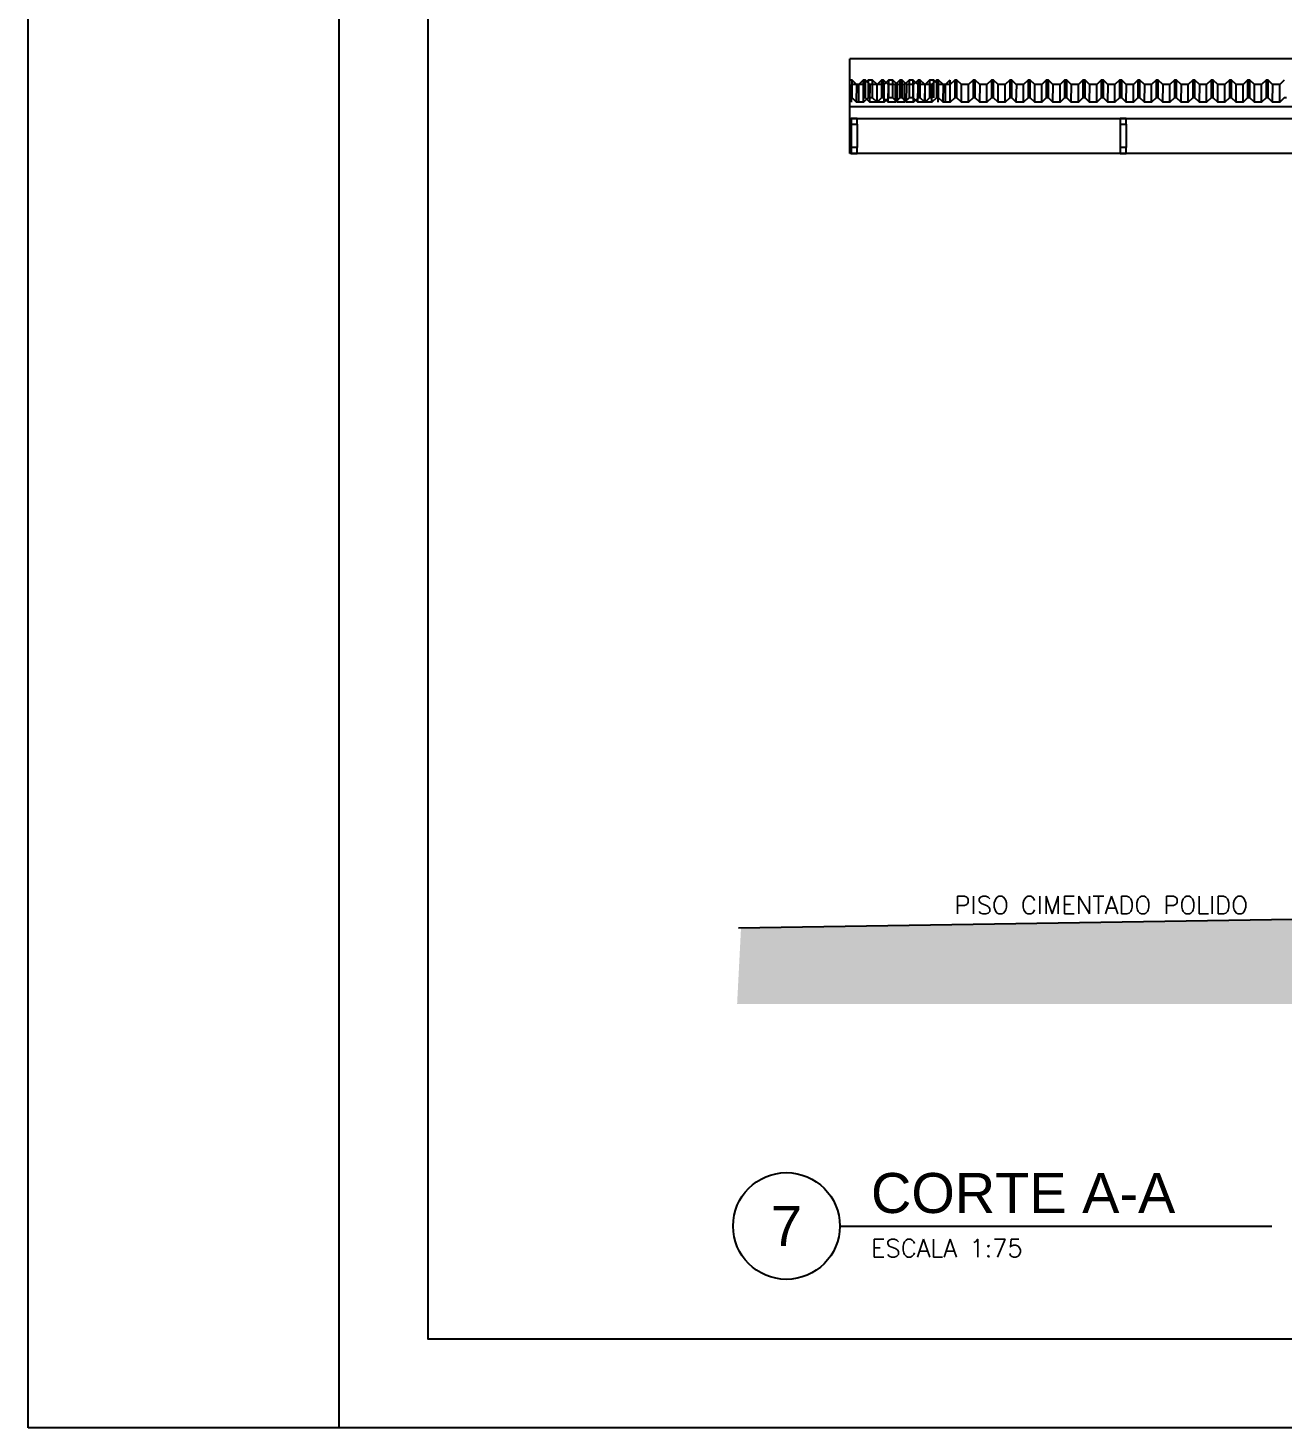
# Model space of a CAD drawing. Header units: millimetres. Extents: x 1111 to 1333, y -447 to -319.
# Drawn here: x 1266.04 to 1276.62, y -447 to -435.2 of the extents above; entities that cross this region are included whole.
import ezdxf
from ezdxf.enums import TextEntityAlignment as Align

# ---------------------------------------------------------------- set-up
doc = ezdxf.new("R2010")
doc.units = ezdxf.units.MM
for name, color, linetype in [('ARQ-HACHURA', 253, 'Continuous'), ('ARQ-PENA-03', 3, 'Continuous'), ('ARQ-PENA-06', 6, 'Continuous'), ('ARQ-SÍMBOLOS', 2, 'Continuous'), ('ARQ-TEXTO2', 2, 'Continuous'), ('ARQ-TEXTO3', 3, 'Continuous'), ('ARQ-TEXTO4', 4, 'Continuous'), ('CERCAD-1', 1, 'Continuous'), ('CERCAD-2', 7, 'Continuous'), ('CORTE', 4, 'Continuous'), ('PVISTA2', 2, 'Continuous'), ('VISTA 2', 1, 'Continuous'), ('VISTA-01', 7, 'Continuous'), ('VISTA02', 1, 'Continuous')]:
    doc.layers.add(name, color=color, linetype=linetype)
doc.styles.add('ARIAL', font='arial.ttf')
doc.styles.add('ROMANS', font='romans')

# ---------------------------------------------------------------- blocks, each defined once
blk = doc.blocks.new('*U20')
at = {"layer": 'ARQ-SÍMBOLOS'}
blk.add_line((0.6, 0), (5.458, 0), dxfattribs=at)
blk.add_circle((0, 0), 0.6, dxfattribs=at)
at = {"layer": 'ARQ-TEXTO2', "style": 'ROMANS'}
blk.add_attdef('ESCALA1', text='', height=0.2, dxfattribs=at).set_placement((0.951, -0.149), align=Align.TOP_LEFT)
at = {"layer": 'ARQ-TEXTO4', "style": 'ARIAL'}
blk.add_attdef('TITULODODESENHO', (0.951, 0.146), '', height=0.45, dxfattribs=at)
blk.add_attdef('0', text='', height=0.45, dxfattribs=at).set_placement((0, 0), align=Align.MIDDLE)

msp = doc.modelspace()

# ---------------------------------------------------------------- hatches: boundary and pattern name
at = {"layer": 'ARQ-HACHURA'}
h = msp.add_hatch(dxfattribs=at)
h.set_pattern_fill('EARTH', color=256, scale=0.035, angle=45)
h.set_pattern_definition([(45, (70.17412, -99.25588), (0, 0.314308964), [0.22225, -0.22225]), (45, (70.11519, -99.19695), (0, 0.314308964), [0.22225, -0.22225]), (45, (70.05625, -99.13802), (0, 0.314308964), [0.22225, -0.22225]), (135, (70.05625, -99.09873), (-0.314308964, 0), [0.22225, -0.22225]), (135, (70.11519, -99.0398), (-0.314308964, 0), [0.22225, -0.22225]), (135, (70.17412, -98.98086), (-0.314308964, 0), [0.22225, -0.22225])])
h.paths.add_polyline_path([(1306.076, -442.424), (1294.976, -442.424), (1272.058, -442.782), (1272.025, -443.424), (1306.076, -443.424)])

# ---------------------------------------------------------------- linework, layer by layer
at = {"layer": 'ARQ-PENA-03'}
for p, q in [((1296.299, -435.454), (1272.976, -435.454)), ((1272.976, -436.254), (1272.976, -435.454)), ((1296.326, -436.254), (1272.976, -436.254))]:
    msp.add_line(p, q, dxfattribs=at)
at = {"layer": 'ARQ-PENA-06'}
msp.add_line((1272.038, -442.782), (1294.976, -442.424), dxfattribs=at)
at = {"layer": 'CERCAD-1'}
msp.add_lwpolyline([(1332.419, -446.25), (1269.419, -446.25), (1269.419, -403.35), (1332.419, -403.35)], close=True, dxfattribs=at)
at = {"layer": 'CERCAD-2'}
for p, q in [((1268.669, -447), (1268.669, -402.6)), ((1266.044, -447), (1266.044, -414.075)), ((1333.169, -447), (1266.044, -447))]:
    msp.add_line(p, q, dxfattribs=at)
at = {"layer": 'CORTE'}
for points in [[(1272.987, -436.007), (1273.037, -436.007), (1273.037, -435.957), (1272.987, -435.957)], [(1275.257, -436.007), (1275.307, -436.007), (1275.307, -435.957), (1275.257, -435.957)], [(1272.987, -436.254), (1273.037, -436.254), (1273.037, -436.204), (1272.987, -436.204)], [(1275.257, -436.254), (1275.307, -436.254), (1275.307, -436.204), (1275.257, -436.204)]]:
    msp.add_lwpolyline(points, close=True, dxfattribs=at)
at = {"layer": 'PVISTA2', "elevation": -0.002}
for points in [[(1273.149, -435.783), (1273.131, -435.783), (1273.092, -435.82), (1273.032, -435.82), (1272.994, -435.783), (1272.976, -435.783)], [(1273.261, -435.783), (1273.243, -435.783), (1273.205, -435.82), (1273.145, -435.82), (1273.107, -435.783), (1273.089, -435.783)], [(1273.321, -435.783), (1273.303, -435.783), (1273.265, -435.82), (1273.205, -435.82), (1273.167, -435.783), (1273.149, -435.783)], [(1273.416, -435.783), (1273.398, -435.783), (1273.36, -435.82), (1273.3, -435.82), (1273.261, -435.783), (1273.243, -435.783)], [(1273.493, -435.783), (1273.475, -435.783), (1273.437, -435.82), (1273.377, -435.82), (1273.339, -435.783), (1273.321, -435.783)], [(1273.57, -435.783), (1273.552, -435.783), (1273.514, -435.82), (1273.454, -435.82), (1273.416, -435.783), (1273.398, -435.783)], [(1273.666, -435.783), (1273.648, -435.783), (1273.61, -435.82), (1273.55, -435.82), (1273.511, -435.783), (1273.493, -435.783)], [(1273.725, -435.783), (1273.707, -435.783), (1273.668, -435.82), (1273.608, -435.82), (1273.57, -435.783), (1273.552, -435.783)], [(1273.879, -435.783), (1273.861, -435.783), (1273.823, -435.82), (1273.763, -435.82), (1273.725, -435.783), (1273.707, -435.783)], [(1274.033, -435.783), (1274.015, -435.783), (1273.977, -435.82), (1273.917, -435.82), (1273.879, -435.783), (1273.861, -435.783)], [(1274.188, -435.783), (1274.17, -435.783), (1274.132, -435.82), (1274.072, -435.82), (1274.033, -435.783), (1274.015, -435.783)], [(1274.342, -435.783), (1274.324, -435.783), (1274.286, -435.82), (1274.226, -435.82), (1274.188, -435.783), (1274.17, -435.783)], [(1274.497, -435.783), (1274.479, -435.783), (1274.44, -435.82), (1274.38, -435.82), (1274.342, -435.783), (1274.324, -435.783)], [(1274.651, -435.783), (1274.633, -435.783), (1274.595, -435.82), (1274.535, -435.82), (1274.497, -435.783), (1274.479, -435.783)], [(1274.805, -435.783), (1274.787, -435.783), (1274.749, -435.82), (1274.689, -435.82), (1274.651, -435.783), (1274.633, -435.783)], [(1274.96, -435.783), (1274.942, -435.783), (1274.904, -435.82), (1274.844, -435.82), (1274.805, -435.783), (1274.787, -435.783)], [(1275.114, -435.783), (1275.096, -435.783), (1275.058, -435.82), (1274.998, -435.82), (1274.96, -435.783), (1274.942, -435.783)], [(1275.269, -435.783), (1275.251, -435.783), (1275.212, -435.82), (1275.152, -435.82), (1275.114, -435.783), (1275.096, -435.783)], [(1275.423, -435.783), (1275.405, -435.783), (1275.367, -435.82), (1275.307, -435.82), (1275.269, -435.783), (1275.251, -435.783)], [(1275.577, -435.783), (1275.559, -435.783), (1275.521, -435.82), (1275.461, -435.82), (1275.423, -435.783), (1275.405, -435.783)], [(1275.732, -435.783), (1275.714, -435.783), (1275.676, -435.82), (1275.616, -435.82), (1275.577, -435.783), (1275.559, -435.783)], [(1275.886, -435.783), (1275.868, -435.783), (1275.83, -435.82), (1275.77, -435.82), (1275.732, -435.783), (1275.714, -435.783)], [(1276.041, -435.783), (1276.023, -435.783), (1275.984, -435.82), (1275.924, -435.82), (1275.886, -435.783), (1275.868, -435.783)], [(1276.195, -435.783), (1276.177, -435.783), (1276.139, -435.82), (1276.079, -435.82), (1276.041, -435.783), (1276.023, -435.783)], [(1276.349, -435.783), (1276.331, -435.783), (1276.293, -435.82), (1276.233, -435.82), (1276.195, -435.783), (1276.177, -435.783)], [(1276.504, -435.783), (1276.486, -435.783), (1276.448, -435.82), (1276.388, -435.82), (1276.349, -435.783), (1276.331, -435.783)], [(1276.658, -435.783), (1276.64, -435.783), (1276.602, -435.82), (1276.542, -435.82), (1276.504, -435.783), (1276.486, -435.783)]]:
    msp.add_lwpolyline(points, dxfattribs=at)
at = {"layer": 'VISTA 2'}
for p, q in [((1272.976, -435.857), (1296.299, -435.857)), ((1272.976, -435.957), (1296.299, -435.957)), ((1272.987, -436.007), (1272.987, -436.204)), ((1273.037, -436.007), (1273.037, -436.204)), ((1275.257, -436.007), (1275.257, -436.204)), ((1275.307, -436.007), (1275.307, -436.204))]:
    msp.add_line(p, q, dxfattribs=at)
at = {"layer": 'VISTA-01'}
for p, q in [((1272.991, -435.82, -0.002), (1272.993, -435.672)), ((1272.994, -435.783, -0.002), (1272.994, -435.635)), ((1273.032, -435.82, -0.002), (1273.035, -435.672)), ((1273.051, -435.82, -0.002), (1273.051, -435.672)), ((1273.089, -435.635), (1273.089, -435.783, -0.002)), ((1273.092, -435.82, -0.002), (1273.092, -435.672)), ((1273.107, -435.783, -0.002), (1273.107, -435.635)), ((1273.131, -435.635), (1273.131, -435.783, -0.002)), ((1273.145, -435.82, -0.002), (1273.147, -435.672)), ((1273.167, -435.783, -0.002), (1273.167, -435.635)), ((1273.205, -435.82, -0.002), (1273.207, -435.672)), ((1273.205, -435.82, -0.002), (1273.205, -435.672)), ((1273.243, -435.635), (1273.243, -435.783, -0.002)), ((1273.261, -435.783, -0.002), (1273.261, -435.635)), ((1273.265, -435.82, -0.002), (1273.265, -435.672)), ((1273.3, -435.82, -0.002), (1273.302, -435.672)), ((1273.303, -435.635), (1273.303, -435.783, -0.002)), ((1273.339, -435.783, -0.002), (1273.339, -435.635)), ((1273.36, -435.82, -0.002), (1273.36, -435.672)), ((1273.377, -435.82, -0.002), (1273.379, -435.672)), ((1273.398, -435.635), (1273.398, -435.783, -0.002)), ((1273.416, -435.783, -0.002), (1273.416, -435.635)), ((1273.437, -435.82, -0.002), (1273.437, -435.672)), ((1273.454, -435.82, -0.002), (1273.456, -435.672)), ((1273.475, -435.635), (1273.475, -435.783, -0.002)), ((1273.511, -435.783, -0.002), (1273.511, -435.635)), ((1273.514, -435.82, -0.002), (1273.514, -435.672)), ((1273.55, -435.82, -0.002), (1273.552, -435.672)), ((1273.552, -435.635), (1273.552, -435.783, -0.002)), ((1273.57, -435.783, -0.002), (1273.57, -435.635)), ((1273.608, -435.82, -0.002), (1273.611, -435.672)), ((1273.61, -435.82, -0.002), (1273.61, -435.672)), ((1273.648, -435.635), (1273.648, -435.783, -0.002)), ((1273.668, -435.82, -0.002), (1273.668, -435.672)), ((1273.684, -435.783, -0.002), (1273.684, -435.635)), ((1273.707, -435.635), (1273.707, -435.783, -0.002)), ((1273.722, -435.82, -0.002), (1273.724, -435.672)), ((1273.725, -435.783, -0.002), (1273.725, -435.635)), ((1273.763, -435.82, -0.002), (1273.765, -435.672)), ((1273.782, -435.82, -0.002), (1273.782, -435.672)), ((1273.82, -435.635), (1273.82, -435.783, -0.002)), ((1273.823, -435.82, -0.002), (1273.823, -435.672)), ((1273.861, -435.635), (1273.861, -435.783, -0.002)), ((1273.879, -435.783, -0.002), (1273.879, -435.635)), ((1273.917, -435.82, -0.002), (1273.919, -435.672)), ((1273.977, -435.82, -0.002), (1273.977, -435.672)), ((1274.015, -435.635), (1274.015, -435.783, -0.002)), ((1274.033, -435.783, -0.002), (1274.033, -435.635)), ((1274.072, -435.82, -0.002), (1274.074, -435.672)), ((1274.132, -435.82, -0.002), (1274.132, -435.672)), ((1274.17, -435.635), (1274.17, -435.783, -0.002)), ((1274.188, -435.783, -0.002), (1274.188, -435.635)), ((1274.226, -435.82, -0.002), (1274.228, -435.672)), ((1274.286, -435.82, -0.002), (1274.286, -435.672)), ((1274.324, -435.635), (1274.324, -435.783, -0.002)), ((1274.342, -435.783, -0.002), (1274.342, -435.635)), ((1274.38, -435.82, -0.002), (1274.383, -435.672)), ((1274.44, -435.82, -0.002), (1274.44, -435.672)), ((1274.479, -435.635), (1274.479, -435.783, -0.002)), ((1274.497, -435.783, -0.002), (1274.497, -435.635)), ((1274.535, -435.82, -0.002), (1274.537, -435.672)), ((1274.595, -435.82, -0.002), (1274.595, -435.672)), ((1274.633, -435.635), (1274.633, -435.783, -0.002)), ((1274.651, -435.783, -0.002), (1274.651, -435.635)), ((1274.689, -435.82, -0.002), (1274.691, -435.672)), ((1274.749, -435.82, -0.002), (1274.749, -435.672)), ((1274.787, -435.635), (1274.787, -435.783, -0.002)), ((1274.805, -435.783, -0.002), (1274.805, -435.635)), ((1274.844, -435.82, -0.002), (1274.846, -435.672)), ((1274.904, -435.82, -0.002), (1274.904, -435.672)), ((1274.942, -435.635), (1274.942, -435.783, -0.002)), ((1274.96, -435.783, -0.002), (1274.96, -435.635)), ((1274.998, -435.82, -0.002), (1275, -435.672)), ((1275.058, -435.82, -0.002), (1275.058, -435.672)), ((1275.096, -435.635), (1275.096, -435.783, -0.002)), ((1275.114, -435.783, -0.002), (1275.114, -435.635)), ((1275.152, -435.82, -0.002), (1275.155, -435.672)), ((1275.212, -435.82, -0.002), (1275.212, -435.672)), ((1275.251, -435.635), (1275.251, -435.783, -0.002)), ((1275.269, -435.783, -0.002), (1275.269, -435.635)), ((1275.307, -435.82, -0.002), (1275.309, -435.672)), ((1275.367, -435.82, -0.002), (1275.367, -435.672)), ((1275.405, -435.635), (1275.405, -435.783, -0.002)), ((1275.423, -435.783, -0.002), (1275.423, -435.635)), ((1275.461, -435.82, -0.002), (1275.463, -435.672)), ((1275.521, -435.82, -0.002), (1275.521, -435.672)), ((1275.559, -435.635), (1275.559, -435.783, -0.002)), ((1275.577, -435.783, -0.002), (1275.577, -435.635)), ((1275.616, -435.82, -0.002), (1275.618, -435.672)), ((1275.676, -435.82, -0.002), (1275.676, -435.672)), ((1275.714, -435.635), (1275.714, -435.783, -0.002)), ((1275.732, -435.783, -0.002), (1275.732, -435.635)), ((1275.77, -435.82, -0.002), (1275.772, -435.672)), ((1275.83, -435.82, -0.002), (1275.83, -435.672)), ((1275.868, -435.635), (1275.868, -435.783, -0.002)), ((1275.886, -435.783, -0.002), (1275.886, -435.635)), ((1275.924, -435.82, -0.002), (1275.927, -435.672)), ((1275.984, -435.82, -0.002), (1275.984, -435.672)), ((1276.023, -435.635), (1276.023, -435.783, -0.002)), ((1276.041, -435.783, -0.002), (1276.041, -435.635)), ((1276.079, -435.82, -0.002), (1276.081, -435.672)), ((1276.139, -435.82, -0.002), (1276.139, -435.672)), ((1276.177, -435.635), (1276.177, -435.783, -0.002)), ((1276.195, -435.783, -0.002), (1276.195, -435.635)), ((1276.233, -435.82, -0.002), (1276.235, -435.672)), ((1276.293, -435.82, -0.002), (1276.293, -435.672)), ((1276.331, -435.635), (1276.331, -435.783, -0.002)), ((1276.349, -435.783, -0.002), (1276.349, -435.635)), ((1276.388, -435.82, -0.002), (1276.39, -435.672)), ((1276.448, -435.82, -0.002), (1276.448, -435.672)), ((1276.486, -435.635), (1276.486, -435.783, -0.002)), ((1276.504, -435.783, -0.002), (1276.504, -435.635)), ((1276.542, -435.82, -0.002), (1276.544, -435.672)), ((1276.602, -435.82, -0.002), (1276.602, -435.672))]:
    msp.add_line(p, q, dxfattribs=at)
at = {"layer": 'VISTA02'}
for p, q in [((1272.994, -435.635), (1272.976, -435.635)), ((1273.051, -435.672), (1272.991, -435.672)), ((1273.032, -435.672), (1272.994, -435.635)), ((1273.092, -435.672), (1273.032, -435.672)), ((1273.089, -435.635), (1273.051, -435.672)), ((1273.107, -435.635), (1273.089, -435.635)), ((1273.107, -435.635), (1273.089, -435.635)), ((1273.131, -435.635), (1273.092, -435.672)), ((1273.145, -435.672), (1273.107, -435.635)), ((1273.149, -435.635), (1273.131, -435.635)), ((1273.205, -435.672), (1273.145, -435.672)), ((1273.167, -435.635), (1273.149, -435.635)), ((1273.205, -435.672), (1273.167, -435.635)), ((1273.243, -435.635), (1273.205, -435.672)), ((1273.265, -435.672), (1273.205, -435.672)), ((1273.261, -435.635), (1273.243, -435.635)), ((1273.261, -435.635), (1273.243, -435.635)), ((1273.3, -435.672), (1273.261, -435.635)), ((1273.303, -435.635), (1273.265, -435.672)), ((1273.36, -435.672), (1273.3, -435.672)), ((1273.321, -435.635), (1273.303, -435.635)), ((1273.339, -435.635), (1273.321, -435.635)), ((1273.377, -435.672), (1273.339, -435.635)), ((1273.398, -435.635), (1273.36, -435.672)), ((1273.437, -435.672), (1273.377, -435.672)), ((1273.416, -435.635), (1273.398, -435.635)), ((1273.416, -435.635), (1273.398, -435.635)), ((1273.454, -435.672), (1273.416, -435.635)), ((1273.475, -435.635), (1273.437, -435.672)), ((1273.514, -435.672), (1273.454, -435.672)), ((1273.493, -435.635), (1273.475, -435.635)), ((1273.511, -435.635), (1273.493, -435.635)), ((1273.55, -435.672), (1273.511, -435.635)), ((1273.552, -435.635), (1273.514, -435.672)), ((1273.61, -435.672), (1273.55, -435.672)), ((1273.57, -435.635), (1273.552, -435.635)), ((1273.57, -435.635), (1273.552, -435.635)), ((1273.608, -435.672), (1273.57, -435.635)), ((1273.668, -435.672), (1273.608, -435.672)), ((1273.648, -435.635), (1273.61, -435.672)), ((1273.666, -435.635), (1273.648, -435.635)), ((1273.684, -435.635), (1273.666, -435.635)), ((1273.707, -435.635), (1273.668, -435.672)), ((1273.722, -435.672), (1273.684, -435.635)), ((1273.725, -435.635), (1273.707, -435.635)), ((1273.725, -435.635), (1273.707, -435.635)), ((1273.782, -435.672), (1273.722, -435.672)), ((1273.763, -435.672), (1273.725, -435.635)), ((1273.823, -435.672), (1273.763, -435.672)), ((1273.82, -435.635), (1273.782, -435.672)), ((1273.861, -435.635), (1273.823, -435.672)), ((1273.879, -435.635), (1273.861, -435.635)), ((1273.879, -435.635), (1273.861, -435.635)), ((1273.917, -435.672), (1273.879, -435.635)), ((1273.977, -435.672), (1273.917, -435.672)), ((1274.015, -435.635), (1273.977, -435.672)), ((1274.033, -435.635), (1274.015, -435.635)), ((1274.033, -435.635), (1274.015, -435.635)), ((1274.072, -435.672), (1274.033, -435.635)), ((1274.132, -435.672), (1274.072, -435.672)), ((1274.17, -435.635), (1274.132, -435.672)), ((1274.188, -435.635), (1274.17, -435.635)), ((1274.188, -435.635), (1274.17, -435.635)), ((1274.226, -435.672), (1274.188, -435.635)), ((1274.286, -435.672), (1274.226, -435.672)), ((1274.324, -435.635), (1274.286, -435.672)), ((1274.342, -435.635), (1274.324, -435.635)), ((1274.342, -435.635), (1274.324, -435.635)), ((1274.38, -435.672), (1274.342, -435.635)), ((1274.44, -435.672), (1274.38, -435.672)), ((1274.479, -435.635), (1274.44, -435.672)), ((1274.497, -435.635), (1274.479, -435.635)), ((1274.497, -435.635), (1274.479, -435.635)), ((1274.535, -435.672), (1274.497, -435.635)), ((1274.595, -435.672), (1274.535, -435.672)), ((1274.633, -435.635), (1274.595, -435.672)), ((1274.651, -435.635), (1274.633, -435.635)), ((1274.651, -435.635), (1274.633, -435.635)), ((1274.689, -435.672), (1274.651, -435.635)), ((1274.749, -435.672), (1274.689, -435.672)), ((1274.787, -435.635), (1274.749, -435.672)), ((1274.805, -435.635), (1274.787, -435.635)), ((1274.805, -435.635), (1274.787, -435.635)), ((1274.844, -435.672), (1274.805, -435.635)), ((1274.904, -435.672), (1274.844, -435.672)), ((1274.942, -435.635), (1274.904, -435.672)), ((1274.96, -435.635), (1274.942, -435.635)), ((1274.96, -435.635), (1274.942, -435.635)), ((1274.998, -435.672), (1274.96, -435.635)), ((1275.058, -435.672), (1274.998, -435.672)), ((1275.096, -435.635), (1275.058, -435.672)), ((1275.114, -435.635), (1275.096, -435.635)), ((1275.114, -435.635), (1275.096, -435.635)), ((1275.152, -435.672), (1275.114, -435.635)), ((1275.212, -435.672), (1275.152, -435.672)), ((1275.251, -435.635), (1275.212, -435.672)), ((1275.269, -435.635), (1275.251, -435.635)), ((1275.269, -435.635), (1275.251, -435.635)), ((1275.307, -435.672), (1275.269, -435.635)), ((1275.367, -435.672), (1275.307, -435.672)), ((1275.405, -435.635), (1275.367, -435.672)), ((1275.423, -435.635), (1275.405, -435.635)), ((1275.423, -435.635), (1275.405, -435.635)), ((1275.461, -435.672), (1275.423, -435.635)), ((1275.521, -435.672), (1275.461, -435.672)), ((1275.559, -435.635), (1275.521, -435.672)), ((1275.577, -435.635), (1275.559, -435.635)), ((1275.577, -435.635), (1275.559, -435.635)), ((1275.616, -435.672), (1275.577, -435.635)), ((1275.676, -435.672), (1275.616, -435.672)), ((1275.714, -435.635), (1275.676, -435.672)), ((1275.732, -435.635), (1275.714, -435.635)), ((1275.732, -435.635), (1275.714, -435.635)), ((1275.77, -435.672), (1275.732, -435.635)), ((1275.83, -435.672), (1275.77, -435.672)), ((1275.868, -435.635), (1275.83, -435.672)), ((1275.886, -435.635), (1275.868, -435.635)), ((1275.886, -435.635), (1275.868, -435.635)), ((1275.924, -435.672), (1275.886, -435.635)), ((1275.984, -435.672), (1275.924, -435.672)), ((1276.023, -435.635), (1275.984, -435.672)), ((1276.041, -435.635), (1276.023, -435.635)), ((1276.041, -435.635), (1276.023, -435.635)), ((1276.079, -435.672), (1276.041, -435.635)), ((1276.139, -435.672), (1276.079, -435.672)), ((1276.177, -435.635), (1276.139, -435.672)), ((1276.195, -435.635), (1276.177, -435.635)), ((1276.195, -435.635), (1276.177, -435.635)), ((1276.233, -435.672), (1276.195, -435.635)), ((1276.293, -435.672), (1276.233, -435.672)), ((1276.331, -435.635), (1276.293, -435.672)), ((1276.349, -435.635), (1276.331, -435.635)), ((1276.349, -435.635), (1276.331, -435.635)), ((1276.388, -435.672), (1276.349, -435.635)), ((1276.448, -435.672), (1276.388, -435.672)), ((1276.486, -435.635), (1276.448, -435.672)), ((1276.504, -435.635), (1276.486, -435.635)), ((1276.504, -435.635), (1276.486, -435.635)), ((1276.542, -435.672), (1276.504, -435.635)), ((1276.602, -435.672), (1276.542, -435.672)), ((1276.64, -435.635), (1276.602, -435.672))]:
    msp.add_line(p, q, dxfattribs=at)

# ---------------------------------------------------------------- block references
at = {"layer": 'ARQ-SÍMBOLOS', "xscale": 0.75, "yscale": 0.75, "zscale": 0.75}
msp.add_blockref('*U20', (1272.441, -445.297), dxfattribs=at).add_auto_attribs({'ESCALA1': 'ESCALA 1:75', '0': '7', 'TITULODODESENHO': 'CORTE A-A'})

# ---------------------------------------------------------------- texts
at = {"layer": 'ARQ-TEXTO3', "insert": (1275.097, -442.591), "char_height": 0.15, "width": 4.21514, "attachment_point": 5, "style": 'ROMANS'}
msp.add_mtext('PISO CIMENTADO POLIDO', dxfattribs=at)

doc.saveas('drawing.dxf')
